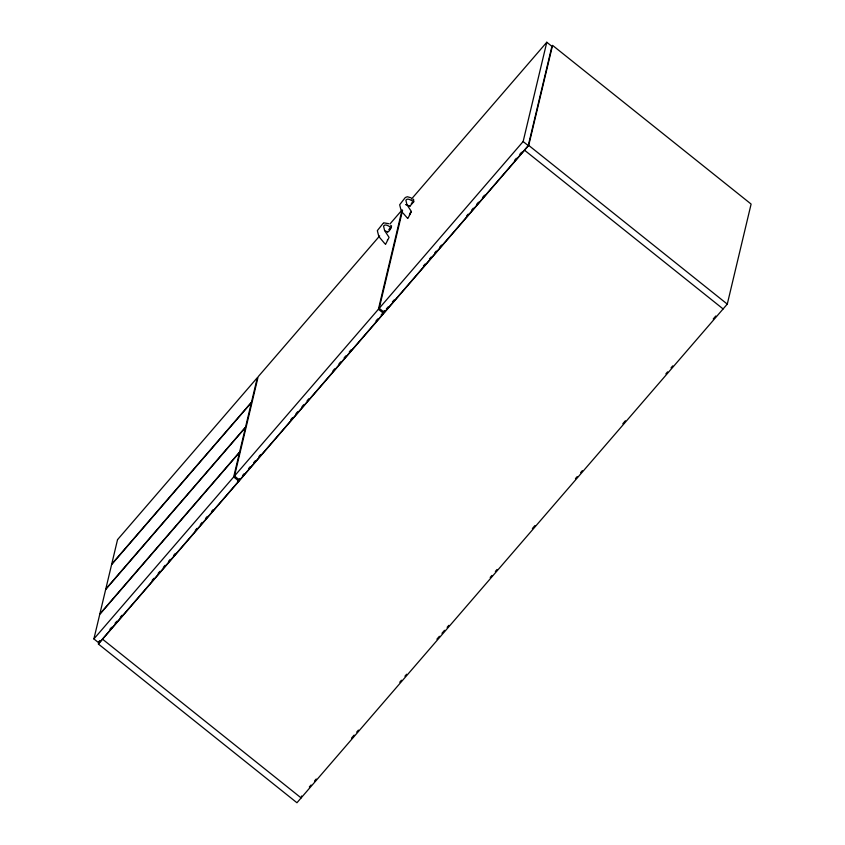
<?xml version="1.0" encoding="UTF-8"?>
<svg xmlns="http://www.w3.org/2000/svg" width="845" height="845" viewBox="0 0 845 845"><rect width="100%" height="100%" fill="white"/><g stroke="black" fill="none" stroke-linecap="round" stroke-linejoin="round"><path stroke-width="1.27" d="M93.89 638.926L99.742 614.389L239.526 452.413L233.674 476.95L93.89 638.926L99.023 643.034L238.808 481.048L239.388 478.597M98.39 644.027L528.716 145.393L552.545 45.355L751.11 204.067L727.281 304.105L296.954 802.75L98.39 644.027L99.002 641.461M99.023 643.034L99.604 640.573M384.148 310.802L383.535 313.347L239.61 480.118L234.487 476.02L258.137 376.733L379.658 235.924M234.487 476.02L378.412 309.249L401.755 211.229M411.483 199.04L546.789 42.25L551.922 46.348L528.262 145.636L384.348 312.407L379.215 308.309L402.569 210.299M301.58 795.979L301.126 797.923L102.562 639.2M379.215 308.309L523.139 141.537L546.789 42.25M385.331 231.012L387.686 231.963L387.897 231.382M405.558 204.564L410.005 206.095L410.216 205.515M410.005 206.095L413.733 201.775C411.621 200.783 407.712 197.35 405.864 200.159L406.952 204.743L411.409 211.525L407.903 218.433M390.622 227.738L389.07 229.671M389.165 229.301L389.693 228.551M387.464 240.286L387.433 239.885M411.631 203.201L411.335 203.803L412.645 202.409M409.931 214.186L409.402 214.936M405.104 197.762L399.664 204.765L401.079 210.31M389.999 223.936L402.062 209.961M387.686 231.963C389.154 232.206 393.284 224.886 390.739 225.446M409.92 213.257L411.409 211.525M109.913 629.282L111.646 627.275M115.078 623.293L116.821 621.276M120.243 617.304L121.986 615.287M152.111 580.378L153.885 578.329M158.142 573.396L159.916 571.336M163.307 567.407L165.092 565.337M168.472 561.418L170.257 559.348M173.637 555.429L175.369 553.433M195.258 530.385L196.98 528.378M200.339 524.491L202.156 522.39M205.504 518.513L207.331 516.401M211.535 511.521L213.257 509.524M237.498 481.439L239.167 479.506M242.526 475.608L244.258 473.601M248.557 468.626L250.289 466.62M253.722 462.637L255.454 460.631M258.897 456.649L260.619 454.642M290.754 419.722L292.486 417.715M295.93 413.733L297.651 411.737M301.95 406.751L303.682 404.744M307.115 400.762L308.847 398.766M332.962 370.828L334.683 368.821M338.982 363.836L340.715 361.84M344.158 357.847L345.88 355.851M349.323 351.858L351.045 349.862M376.014 320.931L377.747 318.924M381.19 314.942L384.633 310.939M386.355 308.953L388.077 306.946M392.376 301.961L394.108 299.964M423.387 266.038L425.109 264.041M429.418 259.056L431.14 257.06M434.583 253.067L436.305 251.071M439.749 247.078L441.47 245.082M466.451 216.14L468.172 214.144M471.616 210.151L473.337 208.155M476.781 204.163L478.502 202.166M482.812 197.181L484.534 195.184M514.668 160.254L516.401 158.258M519.844 154.265L521.566 152.269M309.333 787.001L311.055 785.005M314.498 781.012L316.231 779.016M351.531 738.097L354.118 735.108M356.706 732.119L358.428 730.122M399.759 682.221L401.481 680.225M404.924 676.232L406.646 674.236M436.897 639.19L439.4 636.296M441.956 633.317L444.544 630.328M447.132 627.339L448.853 625.342M490.184 577.441L491.906 575.445M495.35 571.452L497.071 569.456M532.382 528.537L534.969 525.548M575.445 478.64L577.167 476.643M580.61 472.661L582.332 470.665M622.807 423.757L625.395 420.768M665.871 373.86L667.592 371.863M671.036 367.871L672.757 365.874M713.233 318.977L715.821 315.988M412.856 199.811L413.564 199.177L413.733 201.775M389.904 228.298L390.443 227.749M383.176 223.291L377.335 230.622L378.75 236.177M405.505 197.424L407.343 196.737L411.061 197.825M385.584 244.3L389.08 237.392L384.623 230.611L383.545 226.027C385.383 223.217 389.302 226.65 391.404 227.643M383.725 222.826L388.732 223.693M528.716 145.393L727.281 304.105M523.139 141.537L528.262 145.636M524.544 150.22L723.109 308.943M378.412 309.249L383.535 313.347M233.674 476.95L238.808 481.048M407.311 218.01L403.033 213.056M384.982 243.867L379.585 237.413M105.678 589.472L99.826 614.019L239.61 452.033L245.462 427.496L105.678 589.472M111.614 564.555L105.762 589.102L245.546 427.116L251.398 402.579L111.614 564.555M117.539 539.649L111.698 564.185L251.483 402.199L257.334 377.662L117.539 539.649"/></g></svg>
